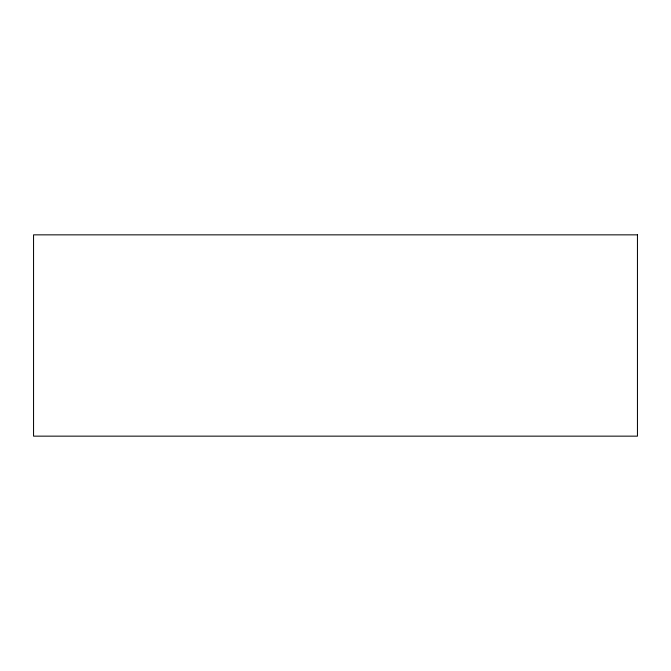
<?xml version="1.0" encoding="UTF-8"?>
<svg xmlns="http://www.w3.org/2000/svg" width="671" height="671" viewBox="0 0 671 671"><rect width="100%" height="100%" fill="white"/><g stroke="black" fill="none" stroke-linecap="round" stroke-linejoin="round"><path stroke-width="1.01" d="M637.45 234.85L33.55 234.85L33.55 436.15L637.45 436.15L637.45 234.85"/></g></svg>
